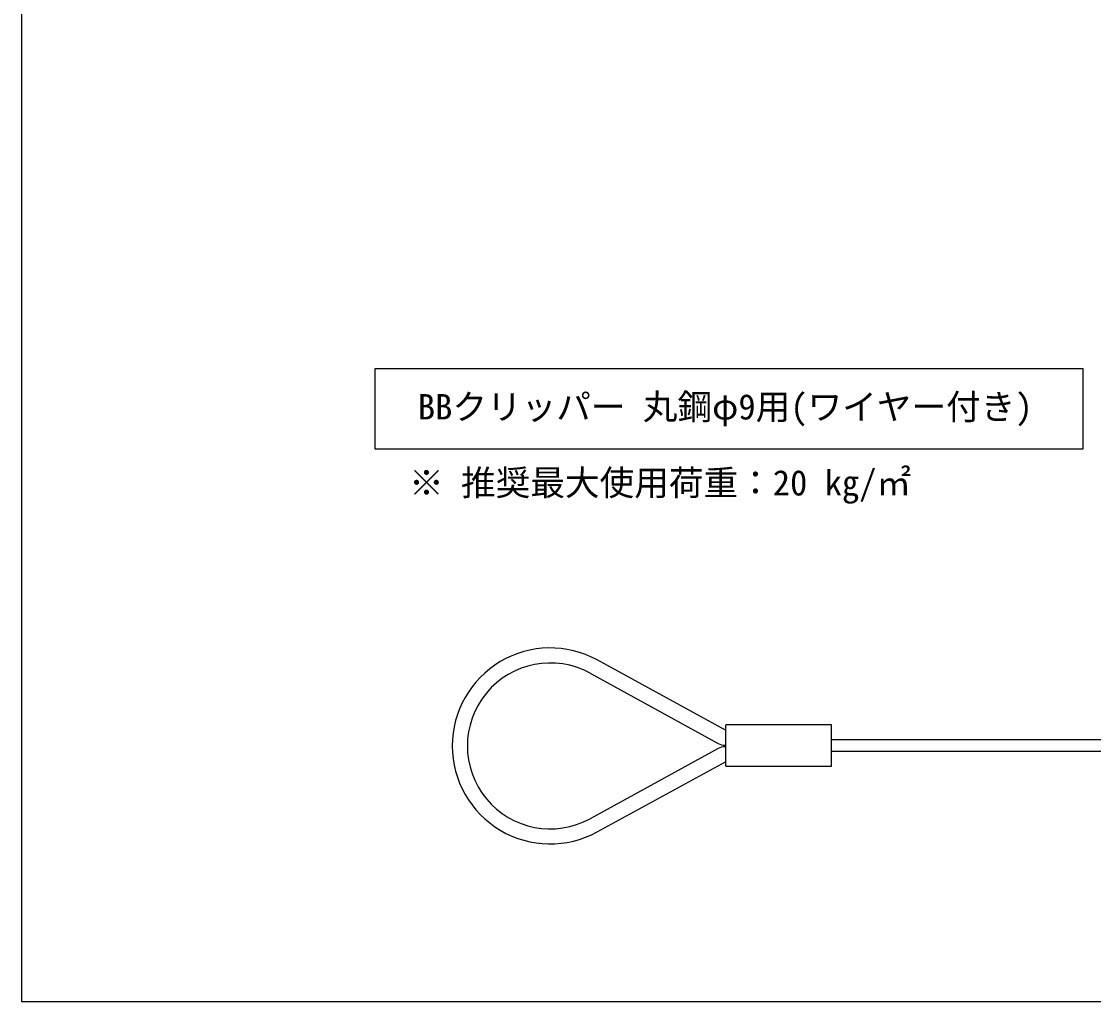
# Model space of a CAD drawing. Units: millimetres on the paper. Extents: x -143 to 139, y -96 to 99.
# Drawn here: x -143 to -71.8, y -96.4 to -31.4 of the extents above; entities that cross this region are included whole.
import ezdxf
from ezdxf.enums import TextEntityAlignment as Align

# ---------------------------------------------------------------- set-up
doc = ezdxf.new("R2010")
doc.units = ezdxf.units.MM
doc.layers.add('0-0_文字･図枠･寸法', color=7, linetype='Continuous')
doc.layers.add('0-5_BBクリッパー', color=7, linetype='Continuous')
doc.styles.add('ＭＳ ゴシック', font='')
doc.styles.get('ＭＳ ゴシック').set_extended_font_data('MS Gothic')

msp = doc.modelspace()

# ---------------------------------------------------------------- linework, layer by layer
at = {"layer": '0-0_文字･図枠･寸法'}
msp.add_line((-143.003, -96.43), (138.997, -96.43), dxfattribs=at)
msp.add_lwpolyline([(138.997, 98.57), (-143.003, 98.57), (-143.003, -96.43)], dxfattribs=at)
msp.add_lwpolyline([(-119.534, -54.432), (-119.534, -59.751), (-72.516, -59.751), (-72.516, -54.432)], close=True, dxfattribs=at)
at = {"layer": '0-5_BBクリッパー'}
for p, q in [((-96.267, -78.417), (-104.772, -73.762)), ((-105.252, -74.639), (-96.747, -79.294)), ((-89.225, -78.07), (-96.225, -78.07)), ((-96.225, -80.82), (-96.225, -78.07)), ((-89.225, -80.82), (-89.225, -78.07)), ((-96.225, -78.417), (-96.267, -78.417)), ((-96.747, -79.639), (-105.252, -84.294)), ((-96.267, -79.417), (-96.225, -79.417)), ((-96.225, -79.517), (-96.267, -79.517)), ((-59.398, -79.07), (-89.225, -79.07)), ((-89.225, -79.82), (-59.398, -79.82)), ((-104.772, -85.172), (-96.267, -80.517)), ((-96.267, -80.517), (-96.225, -80.517)), ((-96.225, -80.82), (-89.225, -80.82))]:
    msp.add_line(p, q, dxfattribs=at)
for centre, radius, start, end in [((-107.894, -79.467), 6.503, 61.30861, 180), ((-107.894, -79.467), 5.503, 61.30861, 298.69139), ((-107.894, -79.467), 6.503, 180, 298.69139), ((-96.267, -78.417), 1, 241.30862, 270), ((-96.267, -80.517), 1, 90, 118.69138)]:
    msp.add_arc(centre, radius, start, end, dxfattribs=at)

# ---------------------------------------------------------------- texts
at = {"layer": '0-0_文字･図枠･寸法', "style": 'ＭＳ ゴシック'}
for s, p in [('BBクリッパー 丸鋼φ9用(ワイヤー付き)', (-116.686, -58.307)), ('※ 推奨最大使用荷重：20 kg/㎡', (-117.263, -63.35))]:
    msp.add_text(s, height=1.686, dxfattribs=at).set_placement(p, align=Align.BOTTOM_LEFT)

doc.saveas('drawing.dxf')
